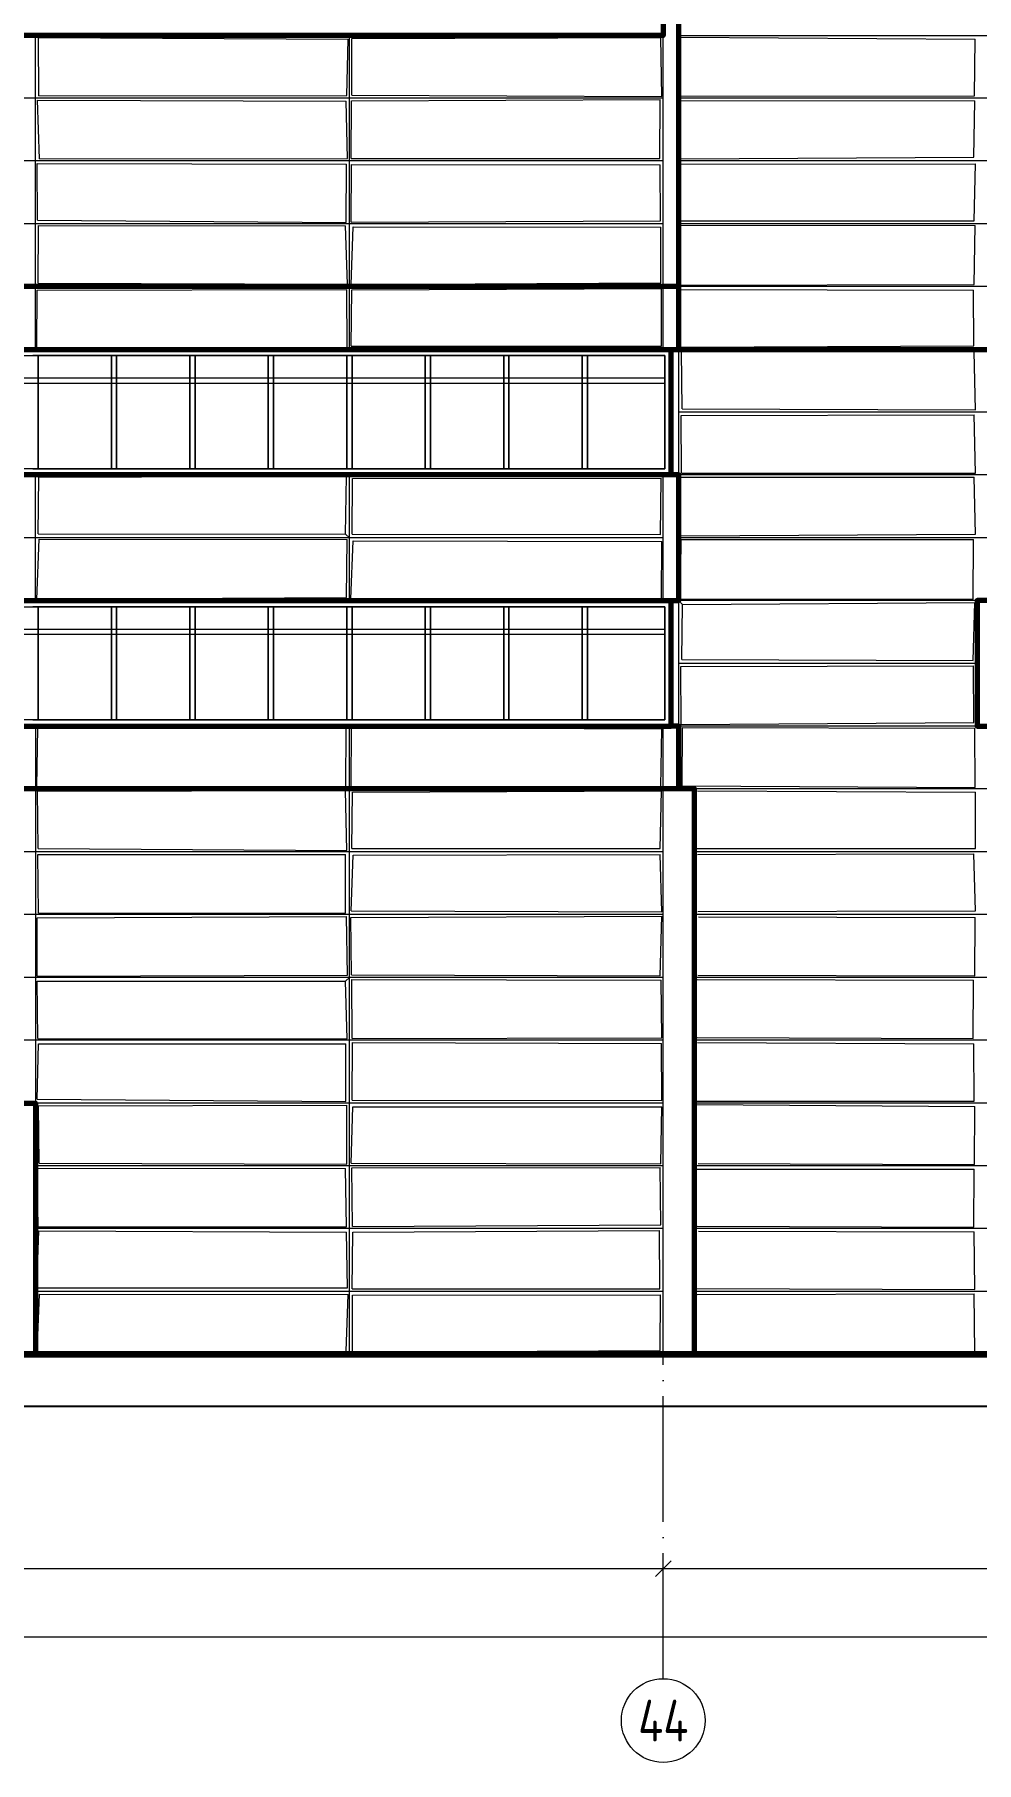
# Model space of a CAD drawing. Extents: x -50000 to 1632000, y -47600 to 308800.
# Drawn here: x 245981 to 263987, y -6800 to 26215 of the extents above; entities that cross this region are included whole.
import ezdxf
from ezdxf.enums import TextEntityAlignment as Align

# ---------------------------------------------------------------- set-up
doc = ezdxf.new("R2010")
doc.units = 0
doc.header["$MEASUREMENT"] = 0
doc.linetypes.add('ACAD_ISO04W100', pattern=[30, 24, -3, 0, -3])
doc.layers.get('Defpoints').update_dxf_attribs({"color": 6})
doc.layers.add('2', color=7, linetype='Continuous')
doc.styles.get("Standard").update_dxf_attribs({"font": 'isocpeur.ttf'})
doc.dimstyles.get("Standard").update_dxf_attribs({"dimscale": 200, "dimtxt": 2.5, "dimasz": 1.5, "dimexe": 1.5, "dimexo": 5, "dimgap": 1, "dimtad": 1, "dimtoh": 1, "dimdec": 0, "dimrnd": 10, "dimzin": 0, "dimtxsty": 'Standard', "dimblk": 'OBLIQUE', "dimcen": 1, "dimdle": 1.5, "dimclrd": 256, "dimclre": 256, "dimclrt": 256, "dimadec": 0, "dimazin": 0, "dimtfac": 1, "dimtdec": 0, "dimtix": 1, "dimtmove": 0, "dimatfit": 3, "dimldrblk": 'NONE', "dimfxl": 1, "dimtolj": 1, "dimtzin": 0, "dimlwd": 18, "dimlwe": 18, "dimarcsym": 1})

# ---------------------------------------------------------------- blocks, each defined once
blk = doc.blocks.new('_Oblique')
at = {"color": 0, "linetype": 'ByBlock', "lineweight": -2}
blk.add_line((-0.5, -0.5), (0.5, 0.5), dxfattribs=at)
blk = doc.blocks.new('*D27')
at = {"layer": '2', "linetype": 'Continuous', "lineweight": 18, "transparency": 16777216}
blk.add_line((294300, -3100), (257700, -3100), dxfattribs=at)
at = {"layer": 'Defpoints', "color": 0, "linetype": 'Continuous', "transparency": 16777216}
for p in [(258000, 0), (294000, 0), (258000, -3100)]:
    blk.add_point(p, dxfattribs=at)
at = {"layer": '2', "linetype": 'Continuous', "lineweight": 18, "transparency": 16777216, "xscale": 300, "yscale": 300, "zscale": 300, "rotation": 180}
blk.add_blockref('_Oblique', (258000, -3100), dxfattribs=at)
at = {"layer": '2', "linetype": 'Continuous', "lineweight": 18, "transparency": 16777216, "xscale": 300, "yscale": 300, "zscale": 300}
blk.add_blockref('_Oblique', (294000, -3100), dxfattribs=at)
at = {"layer": '2', "linetype": 'Continuous', "lineweight": 18, "transparency": 16777216, "insert": (276000, -2650), "char_height": 500, "attachment_point": 5}
blk.add_mtext('\\A1;36000', dxfattribs=at)
blk = doc.blocks.new('_None')
blk = doc.blocks.new('*D28')
at = {"layer": '2', "linetype": 'Continuous', "lineweight": 18, "transparency": 16777216}
blk.add_line((258300, -3100), (185700, -3100), dxfattribs=at)
at = {"layer": 'Defpoints', "color": 0, "linetype": 'Continuous', "transparency": 16777216}
for p in [(186000, 0), (258000, 0), (186000, -3100)]:
    blk.add_point(p, dxfattribs=at)
at = {"layer": '2', "linetype": 'Continuous', "lineweight": 18, "transparency": 16777216, "xscale": 300, "yscale": 300, "zscale": 300, "rotation": 180}
blk.add_blockref('_Oblique', (186000, -3100), dxfattribs=at)
at = {"layer": '2', "linetype": 'Continuous', "lineweight": 18, "transparency": 16777216, "xscale": 300, "yscale": 300, "zscale": 300}
blk.add_blockref('_Oblique', (258000, -3100), dxfattribs=at)
at = {"layer": '2', "linetype": 'Continuous', "lineweight": 18, "transparency": 16777216, "insert": (222000, -2650), "char_height": 500, "attachment_point": 5}
blk.add_mtext('\\A1;72000', dxfattribs=at)
blk = doc.blocks.new('*D31')
at = {"layer": '2', "linetype": 'Continuous', "lineweight": 18, "transparency": 16777216}
blk.add_line((-300, -4400), (402300, -4400), dxfattribs=at)
at = {"layer": 'Defpoints', "color": 0, "linetype": 'Continuous', "transparency": 16777216}
for p in [(0, 0), (402000, 0), (402000, -4400)]:
    blk.add_point(p, dxfattribs=at)
at = {"layer": '2', "linetype": 'Continuous', "lineweight": 18, "transparency": 16777216, "xscale": 300, "yscale": 300, "zscale": 300, "rotation": 180}
blk.add_blockref('_Oblique', (0, -4400), dxfattribs=at)
at = {"layer": '2', "linetype": 'Continuous', "lineweight": 18, "transparency": 16777216, "xscale": 300, "yscale": 300, "zscale": 300}
blk.add_blockref('_Oblique', (402000, -4400), dxfattribs=at)
at = {"layer": '2', "linetype": 'Continuous', "lineweight": 18, "transparency": 16777216, "insert": (201000, -3950), "char_height": 500, "attachment_point": 5}
blk.add_mtext('\\A1;402000', dxfattribs=at)

msp = doc.modelspace()

# ---------------------------------------------------------------- linework, layer by layer
at = {"layer": '2', "color": 8, "linetype": 'Continuous', "lineweight": 13}
for p, q in [((258300, 26800), (258300, 26200)), ((246000, 20200), (246000, 26200)), ((252000, 20200), (252000, 26200)), ((258000, 20200), (258000, 26200)), ((258325.7, 26200), (297000, 26200)), ((258000, 25000), (186000, 25000)), ((297000, 25000), (258300, 25000)), ((258000, 23800), (186000, 23800)), ((297000, 23800), (258300, 23800)), ((258000, 22600), (186000, 22600)), ((297000, 22600), (258300, 22600)), ((297000, 21400), (258300, 21400)), ((294000, 20200), (258300, 20200)), ((294000, 19000), (258300, 19000)), ((246000, 15400), (246000, 17800)), ((252000, 15400), (252000, 17800)), ((258000, 15400), (258000, 17800)), ((294000, 17800), (258300, 17800)), ((258000, 16600), (186000, 16600)), ((294000, 16600), (258300, 16600)), ((294000, 15400), (258300, 15400)), ((264000, 14200), (258300, 14200)), ((246000, 13000), (246000, 1000)), ((252000, 1000), (252000, 13000)), ((258000, 1000), (258000, 13000)), ((294000, 13000), (258300, 13000)), ((294000, 11800), (258300, 11800)), ((258000, 10600), (186000, 10600)), ((294000, 10600), (258600, 10600)), ((258000, 9400), (186000, 9400)), ((294000, 9400), (258600, 9400)), ((258000, 8200), (186000, 8200)), ((294000, 8200), (258600, 8200)), ((258000, 7000), (186000, 7000)), ((294000, 7000), (258600, 7000)), ((258000, 5800), (204000, 5800)), ((294000, 5800), (258600, 5800)), ((258000, 4600), (246000, 4600)), ((294000, 4600), (258600, 4600)), ((258000, 3400), (246000, 3400)), ((294000, 3400), (258600, 3400)), ((258000, 2200), (246000, 2200)), ((294000, 2200), (258600, 2200)), ((258600, 1000), (294000, 1000))]:
    msp.add_line(p, q, dxfattribs=at)
at = {"layer": '2', "color": 8, "linetype": 'Continuous', "lineweight": 9}
for p, q in [((246059.8, 26156.7), (251975, 26129.6)), ((246063.4, 25042.9), (246059.8, 26156.7)), ((251953.2, 25048), (251975, 26129.6)), ((252045.8, 25056.4), (252045.9, 26142.4)), ((252045.9, 26142.4), (257956.7, 26156.7)), ((257970.6, 25031.3), (257956.7, 26156.7)), ((258325.9, 26163.7), (263960.8, 26129.9)), ((263948.6, 25041.1), (263960.8, 26129.9)), ((246040.5, 24959.8), (251941.3, 24945.5)), ((246072.8, 23840.6), (246040.5, 24959.8)), ((246063.4, 25042.9), (251953.2, 25048)), ((251966.5, 23844.8), (251941.3, 24945.5)), ((252031.2, 23849.4), (252037.2, 24949.7)), ((252037.2, 24949.7), (257939.3, 24972.4)), ((252045.8, 25056.4), (257970.6, 25031.3)), ((257936.4, 23845), (257939.3, 24972.4)), ((258324, 24954.3), (263958.9, 24951.5)), ((258330.3, 25036), (263948.6, 25041.1)), ((263935.4, 23869.5), (263958.9, 24951.5)), ((246072.8, 23840.6), (251966.5, 23844.8)), ((252031.2, 23849.4), (257936.4, 23845)), ((258330.3, 23838.6), (263935.4, 23869.5)), ((246032.5, 23748.8), (251947.7, 23741.2)), ((246039.5, 22668.5), (246032.5, 23748.8)), ((251937.8, 22625.9), (251947.7, 23741.2)), ((252035.5, 22627.2), (252040.6, 23731)), ((252040.6, 23731), (257942.8, 23727.7)), ((257950, 22653.5), (257942.8, 23727.7)), ((258334.6, 23736), (263968.1, 23746.9)), ((263942.8, 22656.6), (263968.1, 23746.9)), ((246039.5, 22668.5), (251937.8, 22625.9)), ((246047.6, 21462.8), (246053.6, 22567.1)), ((246053.6, 22567.1), (251925.2, 22558.4)), ((251961.7, 21448.7), (251925.2, 22558.4)), ((252031.7, 21441.1), (252069.7, 22539.4)), ((252035.5, 22627.2), (257950, 22653.5)), ((252069.7, 22539.4), (257951.2, 22533.4)), ((257954, 21471.2), (257951.2, 22533.4)), ((258328, 22571), (263964.9, 22567.3)), ((258332.7, 22658.3), (263942.8, 22656.6)), ((263945.9, 21437), (263964.9, 22567.3)), ((246047.6, 21462.8), (251961.7, 21448.7)), ((252031.7, 21441.1), (257954, 21471.2)), ((246025.6, 20228.8), (246028.6, 21332.3)), ((246028.6, 21332.3), (251948.5, 21343.1)), ((251960.4, 20228.4), (251948.5, 21343.1)), ((252034.8, 20257.9), (252047.3, 21337.6)), ((252047.3, 21337.6), (257965.4, 21362.7)), ((257968.4, 20262.9), (257965.4, 21362.7)), ((258316.6, 21429.2), (263945.9, 21437)), ((258336.4, 21341.6), (263932.1, 21333.9)), ((263935.9, 20264.8), (263932.1, 21333.9)), ((246025.6, 20228.8), (251960.4, 20228.4)), ((252034.8, 20257.9), (257968.4, 20262.9)), ((258336.7, 20240), (263935.9, 20264.8)), ((258348.4, 20167.8), (263942.8, 20150.8)), ((258360.4, 19062.3), (258348.4, 20167.8)), ((263966.7, 19044.6), (263942.8, 20150.8)), ((258343.9, 18938.7), (263944.3, 18950.5)), ((258349.5, 17832.1), (258343.9, 18938.7)), ((258360.4, 19062.3), (263966.7, 19044.6)), ((263968.1, 17832.8), (263944.3, 18950.5)), ((258349.5, 17832.1), (263968.1, 17832.8)), ((246048.9, 16673.1), (246064.8, 17760.4)), ((246064.8, 17760.4), (251944.9, 17774.5)), ((251925.2, 16666.9), (251944.9, 17774.5)), ((252051, 16671.4), (252062, 17734.5)), ((252062, 17734.5), (257960.2, 17737.1)), ((257946.3, 16661), (257960.2, 17737.1)), ((258333.4, 16635.2), (258338.4, 17760.4)), ((258338.4, 17760.4), (263940.5, 17755.3)), ((263967.4, 16670.3), (263940.5, 17755.3)), ((246027.8, 15429.6), (246070, 16571.7)), ((246048.9, 16673.1), (251925.2, 16666.9)), ((246070, 16571.7), (251958.2, 16568.6)), ((252000, 16600), (251925.2, 16666.9)), ((251944.5, 15457.5), (251958.2, 16568.6)), ((252027.9, 15435.1), (252070.1, 16542)), ((252051, 16671.4), (257946.3, 16661)), ((252070.1, 16542), (257974.5, 16530)), ((257966.4, 15432), (257974.5, 16530)), ((258327.4, 15425.2), (258341.1, 16566.2)), ((258333.4, 16635.2), (263967.4, 16670.3)), ((258341.1, 16566.2), (263933.7, 16565.4)), ((263926.6, 15429.8), (263933.7, 16565.4)), ((246027.8, 15429.6), (251944.5, 15457.5)), ((252027.9, 15435.1), (257966.4, 15432)), ((258300, 15400), (258369.7, 15326.8)), ((258327.4, 15425.2), (263926.6, 15429.8)), ((258357.2, 14274.7), (258369.7, 15326.8)), ((258369.7, 15326.8), (263955.5, 15362)), ((263925.9, 14253.4), (263955.5, 15362)), ((258357.2, 14274.7), (263925.9, 14253.4)), ((258337, 14138.4), (263928.9, 14153.3)), ((258341.7, 13031.1), (258337, 14138.4)), ((263935.4, 13070.9), (263928.9, 14153.3)), ((246025.2, 11848.4), (246043.6, 12961.2)), ((246043.6, 12961.2), (251938.7, 12960)), ((251933.6, 11843.9), (251938.7, 12960)), ((252034, 11854.8), (252042.1, 12974.3)), ((252042.1, 12974.3), (257969.8, 12948.3)), ((257951.5, 11839.6), (257969.8, 12948.3)), ((258341.7, 13031.1), (263935.4, 13070.9)), ((258362.2, 11857.4), (258369.1, 12973.8)), ((258369.1, 12973.8), (263956.7, 12961.3)), ((263960.7, 11828.2), (263956.7, 12961.3)), ((246025.2, 11848.4), (251933.6, 11843.9)), ((246039, 11758.9), (251926.3, 11768.8)), ((246048, 10663.8), (246039, 11758.9)), ((251950.6, 10625.5), (251926.3, 11768.8)), ((252034, 11854.8), (257951.5, 11839.6)), ((252045.2, 10665.4), (252061.4, 11741)), ((252061.4, 11741), (257963.7, 11763.8)), ((257940.3, 10666), (257963.7, 11763.8)), ((258362.2, 11857.4), (263960.7, 11828.2)), ((258654.3, 11761.7), (263970.1, 11740.4)), ((263969.6, 10665.9), (263970.1, 11740.4)), ((246048, 10663.8), (251950.6, 10625.5)), ((252045.2, 10665.4), (257940.3, 10666)), ((258641.5, 10663.5), (263969.6, 10665.9)), ((246046.2, 10547.4), (251925.9, 10550.4)), ((246059.1, 9430.4), (246046.2, 10547.4)), ((251925.5, 9428.2), (251925.9, 10550.4)), ((252032, 9475), (252071.3, 10532.8)), ((252071.3, 10532.8), (257942.9, 10548.9)), ((257973.2, 9455.8), (257942.9, 10548.9)), ((258653.9, 10547.9), (263939.8, 10559.7)), ((263971.4, 9470.4), (263939.8, 10559.7)), ((246028.2, 8226.6), (246031.3, 9337.5)), ((246031.3, 9337.5), (251944.6, 9363.9)), ((246059.1, 9430.4), (251925.5, 9428.2)), ((251966.3, 8240.1), (251944.6, 9363.9)), ((252028.6, 9342.1), (257972, 9370.9)), ((252040.1, 8247.3), (252028.6, 9342.1)), ((252032, 9475), (257973.2, 9455.8)), ((257942.7, 8232.4), (257972, 9370.9)), ((258659.9, 9461), (263971.4, 9470.4)), ((258674.3, 9357.4), (263963.9, 9344.9)), ((263953.5, 8233), (263963.9, 9344.9)), ((246028.2, 8226.6), (251966.3, 8240.1)), ((246029.6, 8126.6), (251926.9, 8127.8)), ((246042.7, 7031.2), (246029.6, 8126.6)), ((252000, 8200), (251926.9, 8127.8)), ((251957.6, 7026.4), (251926.9, 8127.8)), ((252040.1, 8247.3), (257942.7, 8232.4)), ((252048.7, 8159.3), (257961.7, 8150)), ((252056.1, 7034.8), (252048.7, 8159.3)), ((257974.7, 7042.7), (257961.7, 8150)), ((258647.2, 8158.7), (263931.8, 8149.3)), ((258659.4, 8244.4), (263953.5, 8233)), ((263926.5, 7033.5), (263931.8, 8149.3)), ((246042.7, 7031.2), (251957.6, 7026.4)), ((246057.2, 6930.5), (251932.9, 6933.2)), ((251934.9, 5831.3), (251932.9, 6933.2)), ((252052, 5856.5), (252062.4, 6958)), ((252056.1, 7034.8), (257974.7, 7042.7)), ((252062.4, 6958), (257963.4, 6937.9)), ((257970.2, 5846.7), (257963.4, 6937.9)), ((258647.1, 7050.6), (263926.5, 7033.5)), ((258652, 6956.2), (263940, 6932.3)), ((246030.7, 5870.9), (246057.2, 6930.5)), ((263943.1, 5837.5), (263940, 6932.3)), ((246030.7, 5870.9), (251934.9, 5831.3)), ((246057.4, 5744.9), (251951.4, 5759)), ((246069.5, 4649.8), (246057.4, 5744.9)), ((251949.7, 4634), (251951.4, 5759)), ((252033.9, 4652.9), (252068.5, 5727.9)), ((252052, 5856.5), (257970.2, 5846.7)), ((252068.5, 5727.9), (257971.9, 5726.4)), ((257951.3, 4636.5), (257971.9, 5726.4)), ((258640, 5769), (263956.6, 5731.3)), ((258642.2, 5833.3), (263943.1, 5837.5)), ((263949.6, 4627.5), (263956.6, 5731.3)), ((246069.5, 4649.8), (251949.7, 4634)), ((252033.9, 4652.9), (257951.3, 4636.5)), ((258665.2, 4643.1), (263949.6, 4627.5)), ((246030, 4552.4), (251926.1, 4545.7)), ((246050, 3437.1), (246030, 4552.4)), ((251944.7, 3435.2), (251926.1, 4545.7)), ((252043.5, 4562.6), (257939, 4565)), ((252056.8, 3438.9), (252043.5, 4562.6)), ((257950.6, 3472.3), (257939, 4565)), ((258643.3, 4532.7), (263943.1, 4537.9)), ((263936.2, 3428.4), (263943.1, 4537.9)), ((246025.1, 2267.2), (246064.2, 3358.3)), ((246050, 3437.1), (251944.7, 3435.2)), ((246064.2, 3358.3), (251943.3, 3333.7)), ((251966.4, 2266.7), (251943.3, 3333.7)), ((252051.2, 2246.4), (252063.1, 3331)), ((252056.8, 3438.9), (257950.6, 3472.3)), ((252063.1, 3331), (257925.2, 3363.4)), ((257936.9, 2248.4), (257925.2, 3363.4)), ((258648.2, 3449.4), (263936.2, 3428.4)), ((258672, 3352.1), (263941.2, 3337.7)), ((263954.6, 2235.8), (263941.2, 3337.7)), ((246025.1, 2267.2), (251966.4, 2266.7)), ((246030.7, 1043.1), (246072.7, 2146.7)), ((246072.7, 2146.7), (251973.8, 2138.8)), ((251936, 1056.1), (251973.8, 2138.8)), ((252051.2, 2246.4), (257936.9, 2248.4)), ((252058, 1036.2), (252061.5, 2131.2)), ((252061.5, 2131.2), (257946.5, 2136.4)), ((257939.2, 1072.9), (257946.5, 2136.4)), ((258644.1, 2257.9), (263954.6, 2235.8)), ((258649.9, 2144), (263943.6, 2151.3)), ((263956.2, 1041.4), (263943.6, 2151.3)), ((246030.7, 1043.1), (251936, 1056.1)), ((252058, 1036.2), (257939.2, 1072.9)), ((258648.5, 1039.5), (263956.2, 1041.4))]:
    msp.add_line(p, q, dxfattribs=at)
at = {"layer": '2', "linetype": 'Continuous', "lineweight": 20}
for p, q in [((258300, 20200), (185700, 20200)), ((258300, 17800), (258300, 20200)), ((185970, 20080), (258030, 20080)), ((246050, 20080), (245950, 20080)), ((246050, 17920), (246050, 20080)), ((247450, 20080), (246050, 20080)), ((246050, 20080), (246050, 17920)), ((246050, 17920), (246050, 20080)), ((247550, 20080), (247450, 20080)), ((247450, 20080), (247450, 17920)), ((247450, 17920), (247450, 20080)), ((247450, 20080), (247450, 17920)), ((247550, 17920), (247550, 20080)), ((247550, 20080), (247550, 17920)), ((248950, 20080), (247550, 20080)), ((247550, 17920), (247550, 20080)), ((249050, 20080), (248950, 20080)), ((248950, 20080), (248950, 17920)), ((248950, 17920), (248950, 20080)), ((248950, 20080), (248950, 17920)), ((249050, 17920), (249050, 20080)), ((250450, 20080), (249050, 20080)), ((249050, 20080), (249050, 17920)), ((249050, 17920), (249050, 20080)), ((250550, 20080), (250450, 20080)), ((250450, 20080), (250450, 17920)), ((250450, 17920), (250450, 20080)), ((250450, 20080), (250450, 17920)), ((250550, 17920), (250550, 20080)), ((250550, 20080), (250550, 17920)), ((251950, 20080), (250550, 20080)), ((250550, 17920), (250550, 20080)), ((252050, 20080), (251950, 20080)), ((251950, 20080), (251950, 17920)), ((251950, 17920), (251950, 20080)), ((251950, 20080), (251950, 17920)), ((252050, 17920), (252050, 20080)), ((253450, 20080), (252050, 20080)), ((252050, 20080), (252050, 17920)), ((252050, 17920), (252050, 20080)), ((253550, 20080), (253450, 20080)), ((253450, 20080), (253450, 17920)), ((253450, 17920), (253450, 20080)), ((253450, 20080), (253450, 17920)), ((253550, 17920), (253550, 20080)), ((254950, 20080), (253550, 20080)), ((253550, 20080), (253550, 17920)), ((253550, 17920), (253550, 20080)), ((255050, 20080), (254950, 20080)), ((254950, 20080), (254950, 17920)), ((254950, 17920), (254950, 20080)), ((254950, 20080), (254950, 17920)), ((255050, 17920), (255050, 20080)), ((256450, 20080), (255050, 20080)), ((255050, 20080), (255050, 17920)), ((255050, 17920), (255050, 20080)), ((256550, 20080), (256450, 20080)), ((256450, 20080), (256450, 17920)), ((256450, 17920), (256450, 20080)), ((256450, 20080), (256450, 17920)), ((256550, 17920), (256550, 20080)), ((258030, 20080), (256550, 20080)), ((256550, 20080), (256550, 17920)), ((256550, 17920), (256550, 20080)), ((258030, 17920), (258030, 20080)), ((258030, 20080), (258030, 17920)), ((258030, 19650), (185970, 19650)), ((258030, 19550), (185970, 19550)), ((258030, 17920), (185970, 17920)), ((245950, 17920), (246050, 17920)), ((246050, 17920), (247450, 17920)), ((247450, 17920), (247550, 17920)), ((247550, 17920), (248950, 17920)), ((248950, 17920), (249050, 17920)), ((249050, 17920), (250450, 17920)), ((250450, 17920), (250550, 17920)), ((250550, 17920), (251950, 17920)), ((251950, 17920), (252050, 17920)), ((252050, 17920), (253450, 17920)), ((253450, 17920), (253550, 17920)), ((253550, 17920), (254950, 17920)), ((254950, 17920), (255050, 17920)), ((255050, 17920), (256450, 17920)), ((256450, 17920), (256550, 17920)), ((256550, 17920), (258030, 17920)), ((185970, 15280), (258030, 15280)), ((246050, 15280), (245950, 15280)), ((246050, 13120), (246050, 15280)), ((246050, 15280), (246050, 13120)), ((247450, 15280), (246050, 15280)), ((246050, 13120), (246050, 15280)), ((247550, 15280), (247450, 15280)), ((247450, 15280), (247450, 13120)), ((247450, 13120), (247450, 15280)), ((247450, 15280), (247450, 13120)), ((247550, 13120), (247550, 15280)), ((248950, 15280), (247550, 15280)), ((247550, 15280), (247550, 13120)), ((247550, 13120), (247550, 15280)), ((249050, 15280), (248950, 15280)), ((248950, 15280), (248950, 13120)), ((248950, 13120), (248950, 15280)), ((248950, 15280), (248950, 13120)), ((249050, 13120), (249050, 15280)), ((250450, 15280), (249050, 15280)), ((249050, 15280), (249050, 13120)), ((249050, 13120), (249050, 15280)), ((250550, 15280), (250450, 15280)), ((250450, 15280), (250450, 13120)), ((250450, 13120), (250450, 15280)), ((250450, 15280), (250450, 13120)), ((250550, 13120), (250550, 15280)), ((251950, 15280), (250550, 15280)), ((250550, 15280), (250550, 13120)), ((250550, 13120), (250550, 15280)), ((252050, 15280), (251950, 15280)), ((251950, 15280), (251950, 13120)), ((251950, 13120), (251950, 15280)), ((251950, 15280), (251950, 13120)), ((252050, 13120), (252050, 15280)), ((252050, 15280), (252050, 13120)), ((253450, 15280), (252050, 15280)), ((252050, 13120), (252050, 15280)), ((253550, 15280), (253450, 15280)), ((253450, 15280), (253450, 13120)), ((253450, 13120), (253450, 15280)), ((253450, 15280), (253450, 13120)), ((253550, 13120), (253550, 15280)), ((254950, 15280), (253550, 15280)), ((253550, 15280), (253550, 13120)), ((253550, 13120), (253550, 15280)), ((255050, 15280), (254950, 15280)), ((254950, 15280), (254950, 13120)), ((254950, 13120), (254950, 15280)), ((254950, 15280), (254950, 13120)), ((255050, 13120), (255050, 15280)), ((255050, 15280), (255050, 13120)), ((256450, 15280), (255050, 15280)), ((255050, 13120), (255050, 15280)), ((256550, 15280), (256450, 15280)), ((256450, 15280), (256450, 13120)), ((256450, 13120), (256450, 15280)), ((256450, 15280), (256450, 13120)), ((256550, 13120), (256550, 15280)), ((256550, 15280), (256550, 13120)), ((258030, 15280), (256550, 15280)), ((256550, 13120), (256550, 15280)), ((258030, 13120), (258030, 15280)), ((258030, 15280), (258030, 13120)), ((258300, 13000), (258300, 15400)), ((258030, 14850), (185970, 14850)), ((258030, 14750), (185970, 14750)), ((258030, 13120), (185970, 13120)), ((245950, 13120), (246050, 13120)), ((246050, 13120), (247450, 13120)), ((247450, 13120), (247550, 13120)), ((247550, 13120), (248950, 13120)), ((248950, 13120), (249050, 13120)), ((249050, 13120), (250450, 13120)), ((250450, 13120), (250550, 13120)), ((250550, 13120), (251950, 13120)), ((251950, 13120), (252050, 13120)), ((252050, 13120), (253450, 13120)), ((253450, 13120), (253550, 13120)), ((253550, 13120), (254950, 13120)), ((254950, 13120), (255050, 13120)), ((255050, 13120), (256450, 13120)), ((256450, 13120), (256550, 13120)), ((256550, 13120), (258030, 13120))]:
    msp.add_line(p, q, dxfattribs=at)
at = {"layer": '2', "lineweight": 70}
for p, q in [((185850, 20200), (258150, 20200)), ((258150, 17800), (185850, 17800)), ((185850, 15400), (258150, 15400)), ((185850, 13000), (258150, 13000))]:
    msp.add_line(p, q, dxfattribs=at)
at = {"layer": '2', "linetype": 'Continuous'}
for p, q in [((258300, 17800), (258300, 15400)), ((258300, 13000), (258300, 11800)), ((185400, 1000), (258600, 1000))]:
    msp.add_line(p, q, dxfattribs=at)
at = {"layer": '2', "color": 78, "linetype": 'ACAD_ISO04W100', "lineweight": 18, "ltscale": 100}
msp.add_line((258000, -5200), (258000, 2000), dxfattribs=at)
at = {"layer": '2', "linetype": 'Continuous', "lineweight": 100}
msp.add_line((-8300, 1000), (414415.6, 1000), dxfattribs=at)
at = {"layer": '2'}
msp.add_line((402000, 1000), (0, 1000), dxfattribs=at)
at = {"layer": '2', "lineweight": 70}
for points in [[(258300, 21400), (258300, 26800), (258000, 26800), (258000, 26200), (186000, 26200), (186000, 26800), (185700, 26800), (185700, 21400)], [(258300, 11800), (258300, 13000), (258150, 13000), (258150, 15400), (258300, 15400), (258300, 17800), (258150, 17800), (258150, 20200), (258300, 20200), (258300, 21400), (185700, 21400), (185700, 20200), (185850, 20200), (185850, 17800), (185700, 17800), (185700, 15400), (185850, 15400), (185850, 13000), (185700, 13000), (185700, 11800)], [(258300, 20200), (294300, 20200), (294300, 15400), (264000, 15400), (264000, 13000), (294300, 13000), (294300, 1000)], [(258600, 1000), (258600, 11800), (185400, 11800), (185400, 1000)]]:
    msp.add_lwpolyline(points, dxfattribs=at)
at = {"layer": '2', "linetype": 'Continuous', "lineweight": 70}
msp.add_lwpolyline([(240000, 1000), (240000, 5800), (246000, 5800), (246000, 1000)], dxfattribs=at)
at = {"layer": '2', "linetype": 'Continuous', "lineweight": 18}
msp.add_circle((258000, -6000), 800, dxfattribs=at)
at = {"layer": 'Defpoints'}
msp.add_line((1632000, 0), (-50000, 0), dxfattribs=at)

# ---------------------------------------------------------------- texts
at = {"layer": '2', "width": 0.8}
msp.add_text('44', height=800, dxfattribs=at).set_placement((258000, -6000), align=Align.MIDDLE_CENTER)

# ---------------------------------------------------------------- dimensions: what is measured, and where the dimension line sits
at = {"layer": '2', "linetype": 'Continuous', "lineweight": 18}
for base, p1, p2, override, picture, middle in [((402000, -4400), (0, 0), (402000, 0), {"dimse1": 1, "dimse2": 1, "dimsd1": 0, "dimsd2": 0}, '*D31', (201000, -3950)), ((186000, -3100), (258000, 0), (186000, 0), {"dimse1": 1, "dimse2": 1}, '*D28', (222000, -2650)), ((258000, -3100), (294000, 0), (258000, 0), {"dimse1": 1, "dimse2": 1}, '*D27', (276000, -2650))]:
    dim = msp.add_linear_dim(base=base, p1=p1, p2=p2, dimstyle='Standard', override=override, dxfattribs=at)
    dim.commit()
    dim.dimension.update_dxf_attribs({"geometry": picture, "text_midpoint": middle})

doc.saveas('drawing.dxf')
